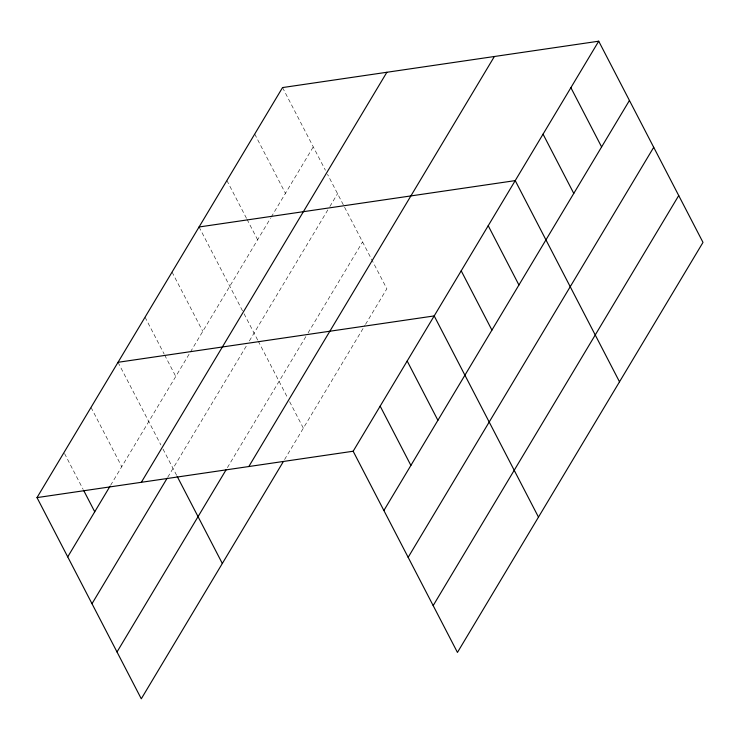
<?xml version="1.0" encoding="UTF-8"?>
<svg xmlns="http://www.w3.org/2000/svg" width="740" height="740" viewBox="0 0 740 740"><rect width="100%" height="100%" fill="white"/><g stroke="black" fill="none" stroke-linecap="round" stroke-linejoin="round"><path stroke-width="0.56" stroke-dasharray="3.7 2.78" d="M110.593 485.301L189.856 352.934M190.448 351.953L270.646 218.032M271.238 217.042L313.279 146.844M167.749 477.226L247.021 344.858M249.371 340.937L329.263 207.524M329.855 206.534L337.551 193.677M227.402 467.625L306.906 334.868M308.09 332.889L362.563 241.934M284.567 459.549L364.931 325.35M365.523 324.361L386.844 288.767L327.524 174.335M282.55 87.57L325.415 170.265M254.727 134.042L285.446 193.316M226.893 180.514L246.494 218.328M247.021 219.345L257.622 239.788M199.069 226.986L243.506 312.724M244.043 313.742L257.714 340.123M258.232 341.131L287.518 397.63M289.636 401.7L303.354 428.173M172.05 272.089L202.779 331.363M145.04 317.192L164.113 353.979M164.641 355.006L175.769 376.466M118.03 362.295L160.894 444.981M163.004 449.06L176.684 475.441M91.02 407.398L121.749 466.672M64.537 453.528L83.084 489.288"/><path stroke-width="1.11" d="M283.392 461.51L141.285 698.801L37 497.604L282.55 87.57L598.716 41.2L703 242.396L457.45 652.43L353.156 451.233L598.716 41.2M67.728 556.878L110.001 486.282M141.331 482.304L386.881 72.27M92.001 603.711L167.157 478.207M117.013 651.968L226.227 469.586M248.825 466.542L494.376 56.508M383.884 510.507L629.435 100.474M408.156 557.34L653.716 147.306M433.168 605.598L678.728 195.564M199.069 226.986L515.225 180.615L619.51 381.803M118.03 362.295L434.195 315.925L538.48 517.121M37 497.604L353.156 451.233M570.882 87.672L601.611 146.946M543.049 134.144L573.778 193.418M488.215 225.719L518.934 284.993M461.205 270.822L491.924 330.096M407.185 361.028L437.904 420.302M380.166 406.131L410.894 465.404M177.202 476.44L222.324 563.482M83.611 490.315L94.739 511.775"/></g></svg>
